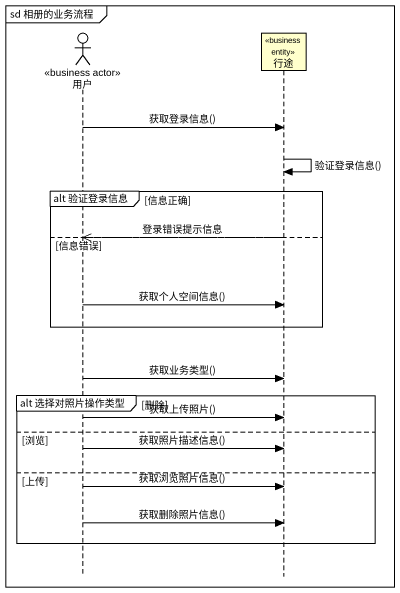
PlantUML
@startuml
mainframe sd 相册的业务流程
hide footbox
actor 用户 <<business actor>>
participant 行途 <<business entity>>

用户 -> 行途 : 获取登录信息()
行途 -> 行途 : 验证登录信息()
group alt 验证登录信息 [信息正确]
else 信息错误
  行途 -->> 用户 : 登录错误提示信息
  用户 -> 行途 : 获取个人空间信息()
end
用户 -> 行途 : 获取业务类型()
group alt 选择对照片操作类型 [删除]
  用户 -> 行途 : 获取上传照片()
else 浏览
  用户 -> 行途 : 获取照片描述信息()
else 上传
  用户 -> 行途 : 获取浏览照片信息()
  用户 -> 行途 : 获取删除照片信息()
end
@enduml
